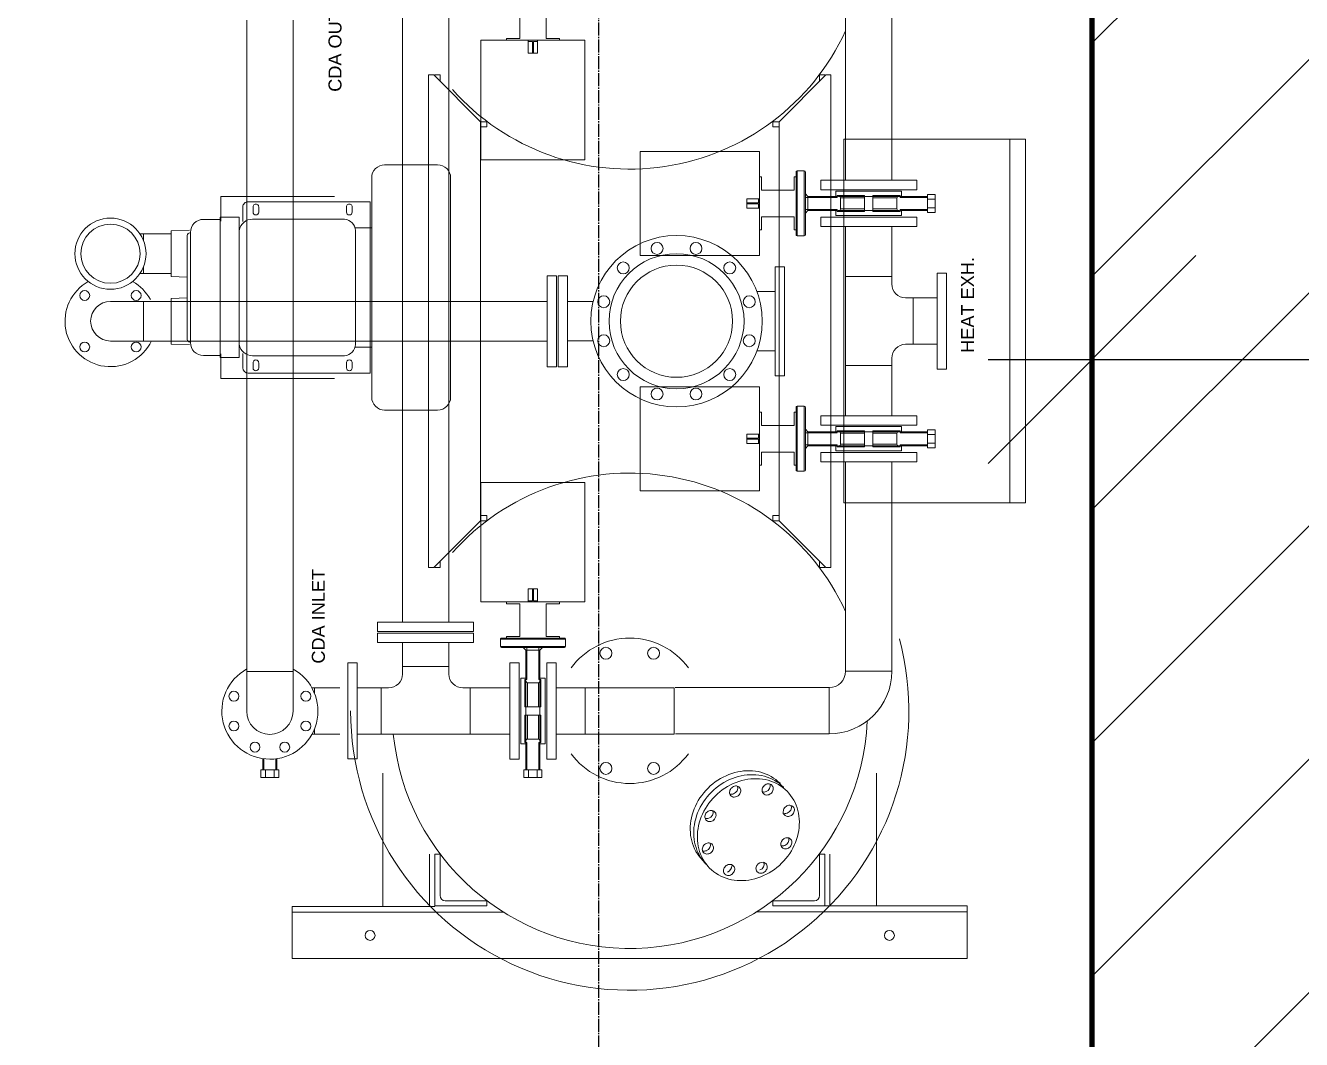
# Model space of a CAD drawing. Extents: x -3450 to 27857, y -1288 to 11880.
# Drawn here: x 25149.6 to 25395.3, y 826.8 to 1021.9 of the extents above; entities that cross this region are included whole.
import ezdxf

# ---------------------------------------------------------------- set-up
doc = ezdxf.new("R2010")
doc.units = 0
doc.linetypes.add('X-S-FAB-L20$0$COL-CEN-LIN', pattern=[3.25, 2.5, -0.25, 0.25, -0.25])
for name, color, linetype in [('188K-SM-03-F20-MECH-EQ-Y2257103$0$H-DIM', 55, 'Continuous'), ('188K-SM-03-F20-MECH-EQ-Y2257103$0$M MOVE-IN AREA', 8, 'Continuous'), ('188K-SM-03-F20-MECH-EQ-Y2257103$0$M-EQPM-AD', 5, 'Continuous'), ('X-S-FAB-L20$0$BLOCK', 8, 'Continuous'), ('X-S-FAB-L20$0$CCL', 8, 'X-S-FAB-L20$0$COL-CEN-LIN')]:
    doc.layers.add(name, color=color, linetype=linetype)
doc.styles.add('188K-SM-03-F20-MECH-EQ-Y2257103$0$H-ST', font='ROMANS.shx', dxfattribs={"bigfont": 'chineset.shx'})
doc.styles.add('188K-SM-03-F20-MECH-EQ-Y2257103$0$Standard', font='arial.ttf')
doc.dimstyles.new('188K-SM-03-F20-MECH-EQ-Y2257103$0$H-DIM-1-400', dxfattribs={"dimscale": 400, "dimtxt": 1, "dimasz": 1, "dimexe": 0.5, "dimexo": 0.5, "dimgap": 0.5, "dimtad": 1, "dimdec": 0, "dimdsep": 46, "dimtxsty": '188K-SM-03-F20-MECH-EQ-Y2257103$0$H-ST', "dimblk1": '188K-SM-03-F20-MECH-EQ-Y2257103$0$_Oblique', "dimblk2": '188K-SM-03-F20-MECH-EQ-Y2257103$0$_Oblique', "dimsah": 1, "dimcen": 0.09, "dimdle": 0.5, "dimclrd": 256, "dimclre": 256, "dimclrt": 256, "dimadec": 0, "dimazin": 0, "dimtfac": 1, "dimtdec": 0, "dimtmove": 2, "dimatfit": 0, "dimfxl": 0.5, "dimtolj": 1, "dimtzin": 0, "dimlwd": -1, "dimlwe": -1, "dimarcsym": 0})

# ---------------------------------------------------------------- blocks, each defined once
blk = doc.blocks.new('X-S-FAB-L20$0$FAB2-L05')
at = {"layer": 'X-S-FAB-L20$0$CCL'}
blk.add_line((-900, 11005), (-900, 0), dxfattribs=at)
blk = doc.blocks.new('X-S-FAB-L20')
at = {"layer": 'X-S-FAB-L20$0$BLOCK'}
blk.add_blockref('X-S-FAB-L20$0$FAB2-L05', (26160, -720), dxfattribs=at)
blk = doc.blocks.new('188K-SM-03-F20-MECH-EQ-Y2257103$0$A$Cb62c5f74')
at = {"lineweight": 13, "ltscale": 15}
for p, q in [((1138, 1650), (1138, 809)), ((1214.3, 1650), (1214.3, 809)), ((1214.3, 1586.5), (1138, 1586.5)), ((1268, 1593.1), (1268, 1533)), ((1280.5, 1586.5), (1268, 1586.5)), ((1344.3, 1586.5), (1331.8, 1586.5)), ((1344.3, 1593.1), (1344.3, 1533))]:
    blk.add_line(p, q, dxfattribs=at)
at = {"lineweight": 13, "ltscale": 10}
for p, q in [((1132.2, 1533), (1131.2, 1498)), ((1132.2, 1533), (1220.2, 1533)), ((1262.2, 1533), (1261.3, 1502)), ((1262.2, 1533), (1350.2, 1533)), ((1350.2, 1533), (1351.2, 1498)), ((1141.2, 1502), (1341.2, 1502)), ((1135.2, 1496), (1347.2, 1496)), ((1136.2, 1497), (1136.2, 1496)), ((1346.2, 1497), (1346.2, 1496)), ((1110.2, 1471), (1110.2, 1439)), ((1372.2, 1471), (1372.2, 1439)), ((1106.2, 1439), (1376.2, 1439)), ((1106.2, 1439), (1106.2, 1402)), ((1376.2, 1439), (1376.2, 1402)), ((1106.2, 1402), (1376.2, 1402)), ((1076.2, 1150), (1076.2, 1385)), ((1109.7, 1376.2), (1109.7, 1199.1)), ((1396.2, 1395), (1368.2, 1395)), ((1372.7, 1376.2), (1372.7, 1199.1)), ((1406.2, 1150), (1406.2, 1385)), ((1396.2, 1375.5), (1386.2, 1375.5)), ((1396.2, 1364.5), (1386.2, 1364.5)), ((1086.2, 1195.5), (1096.2, 1195.5)), ((1086.2, 1184.5), (1096.2, 1184.5)), ((1396.2, 1195.5), (1386.2, 1195.5)), ((1396.2, 1184.5), (1386.2, 1184.5)), ((1126.2, 1147), (1126.2, 1179)), ((1131.5, 1178), (1351.5, 1178)), ((1356.2, 1146.9), (1356.2, 1179)), ((1030.2, 1147), (1452.2, 1147)), ((1406.2, 1150), (1076.2, 1150)), ((1005.2, 1020), (1005.2, 1122)), ((1477.2, 1122), (1477.2, 1020)), ((1452.2, 995), (1030.2, 995))]:
    blk.add_line(p, q, dxfattribs=at)
at = {"lineweight": 13}
for p, q in [((1220.2, 1533), (1221, 1502)), ((1755.5, 1387.4), (425.7, 1387.3)), ((501.7, 1298.3), (501.7, 1387.3)), ((1086.2, 1395), (1114.1, 1395.4)), ((312.7, 1360.2), (297.7, 1360.2)), ((297.7, 1351.3), (297.7, 1360.2)), ((312.7, 1351.3), (312.7, 1360.2)), ((312.7, 1356.5), (334.2, 1356.5)), ((333.9, 1354.5), (312.7, 1354.5)), ((1086.2, 1375.5), (1096.2, 1375.5)), ((1086.2, 1364.5), (1096.2, 1364.5)), ((312.7, 1351.3), (297.7, 1351.3)), ((297.7, 1334.7), (297.7, 1351.3)), ((312.7, 1334.7), (297.7, 1334.7)), ((297.7, 1325.8), (297.7, 1334.7)), ((312.7, 1334.7), (312.7, 1351.3)), ((312.7, 1325.8), (312.7, 1334.7)), ((312.7, 1331.5), (333.9, 1331.5)), ((334.2, 1329.5), (312.7, 1329.5)), ((297.7, 1325.8), (312.7, 1325.8)), ((49.6, 1300), (-50.6, 1300)), ((-50.6, 0), (-50.6, 1300)), ((38.4, 892.8), (38.4, 1300)), ((49.6, 1025.4), (49.6, 1300)), ((1755.5, 1298.3), (425.7, 1298.3)), ((381.3, 1208.1), (381.3, 1261.8)), ((390.8, 1257.3), (381.3, 1257.3)), ((470.4, 1257.3), (460.6, 1257.3)), ((470.3, 1208.1), (470.3, 1262)), ((333.6, 1175), (333.6, 1193)), ((518.6, 1193), (333.6, 1193)), ((518.6, 1193), (518.6, 1175)), ((333.6, 1175), (518.6, 1175)), ((381.4, 1175), (381.4, 1128.7)), ((470.5, 1175), (470.5, 1128.7)), ((575.9, 1135.7), (557.9, 1135.7)), ((557.9, 950.7), (557.9, 1135.7)), ((575.9, 1135.7), (575.9, 950.7)), ((578.9, 1135.7), (596.9, 1135.7)), ((578.9, 1135.7), (578.9, 950.7)), ((596.9, 950.7), (596.9, 1135.7)), ((50.6, 1125.4), (306.5, 1125.4)), ((381.4, 1128.7), (381.5, 881)), ((470.5, 1128.7), (381.4, 1128.7)), ((470.5, 1114.5), (470.5, 1128.7)), ((497.1, 1087.6), (511.7, 1087.6)), ((511.7, 1087.6), (511.7, 998.5)), ((511.7, 1087.5), (557.9, 1087.5)), ((1850.4, 1087.5), (596.9, 1087.5)), ((50.6, 1035.4), (150.6, 1035.4)), ((50.6, 1025.4), (150.6, 1025.4)), ((50.6, 1025.4), (50.6, 925.4)), ((70.6, 1015.4), (150.6, 1015.4)), ((150.6, 1025.4), (150.6, 1015.4)), ((704.1, 1025.4), (702.1, 1025.4)), ((702.1, 1025.4), (702.1, 1015.4)), ((714.1, 1015.4), (702.1, 1015.4)), ((1638.2, 1015.4), (1650.2, 1015.4)), ((1648.2, 1025.4), (1650.2, 1025.4)), ((1650.2, 1025.4), (1650.2, 1015.4)), ((60.6, 1005.4), (60.6, 925.4)), ((497.1, 998.4), (511.7, 998.4)), ((498.8, 998.4), (557.9, 998.4)), ((1850.4, 998.5), (596.9, 998.5)), ((470.5, 971.5), (470.6, 881)), ((470.5, 957.3), (381.4, 957.3)), ((557.9, 950.7), (575.9, 950.7)), ((596.9, 950.7), (578.9, 950.7)), ((792.1, 937.4), (792.1, 925.4)), ((802.1, 937.4), (802.1, 925.4)), ((1550.2, 937.4), (1550.2, 925.4)), ((1560.2, 937.4), (1560.2, 925.4)), ((50.6, 925.4), (60.6, 925.4)), ((802.1, 925.4), (792.1, 925.4)), ((1550.2, 925.4), (1560.2, 925.4)), ((548, 836.5), (548, 897)), ((564, 899), (550, 899)), ((550, 899), (550, 836.5)), ((564, 774), (564, 899)), ((566, 897), (566, 776)), ((569.5, 887.5), (566, 887.5)), ((569.5, 862), (569.5, 887.5)), ((636, 887.5), (632.5, 887.5)), ((632.5, 862), (632.5, 887.5)), ((636, 785.5), (636, 887.5)), ((1716.9, 887.5), (1720.4, 887.5)), ((1716.9, 785.5), (1716.9, 887.5)), ((1720.4, 862), (1720.4, 887.5)), ((333.5, 881), (518.5, 881)), ((333.5, 881), (333.5, 863)), ((333.5, 863), (518.5, 863)), ((363, 860), (363, 850)), ((363, 860), (489, 860)), ((489, 850), (489, 860)), ((518.5, 863), (518.5, 881)), ((632.5, 862), (569.5, 862)), ((1720.4, 862), (1783.4, 862)), ((313, 853.7), (298, 853.7)), ((298, 844.8), (298, 853.7)), ((313, 844.8), (298, 844.8)), ((298, 828.2), (298, 844.8)), ((313, 844.8), (313, 853.7)), ((313, 850), (364.9, 850)), ((365.5, 848), (313, 848)), ((313, 828.2), (313, 844.8)), ((365.5, 852), (418, 852)), ((365.5, 852), (365.5, 848)), ((418, 850), (367.6, 850)), ((371.7, 847), (418, 847)), ((371.7, 847), (371.7, 826)), ((418, 852), (418, 850)), ((426, 850), (418, 850)), ((418, 823), (418, 850)), ((434, 850), (426, 850)), ((434, 852), (486.5, 852)), ((434, 850), (434, 852)), ((434, 823), (434, 850)), ((484.4, 850), (434, 850)), ((434, 847), (480.2, 847)), ((480.2, 826), (480.2, 847)), ((486.5, 848), (486.5, 852)), ((543, 848), (486.5, 848)), ((487.1, 850), (543, 850)), ((543, 850), (548, 855)), ((543, 848), (543, 850)), ((543, 848), (548, 848)), ((543, 825), (543, 848)), ((548, 776), (548, 836.5)), ((550, 836.5), (550, 774)), ((661, 845.5), (636, 845.5)), ((661, 845.5), (638, 845.5)), ((638, 845.5), (638, 837.5)), ((661, 837.5), (638, 837.5)), ((661, 835.6), (638, 835.6)), ((638, 835.6), (638, 827.6)), ((661, 845.5), (661, 845.5)), ((661, 845.5), (661, 837.5)), ((661, 837.5), (661, 835.6)), ((661, 835.6), (661, 827.6)), ((1691.9, 845.5), (1716.9, 845.5)), ((1691.9, 845.5), (1714.9, 845.5)), ((1691.9, 845.5), (1691.9, 845.5)), ((1691.9, 845.5), (1691.9, 837.5)), ((1691.9, 837.5), (1714.9, 837.5)), ((1691.9, 837.5), (1691.9, 835.6)), ((1691.9, 835.6), (1714.9, 835.6)), ((1691.9, 835.6), (1691.9, 827.6)), ((1714.9, 845.5), (1714.9, 837.5)), ((1714.9, 835.6), (1714.9, 827.6)), ((313, 828.2), (298, 828.2)), ((298, 819.3), (298, 828.2)), ((298, 819.3), (313, 819.3)), ((313, 819.3), (313, 828.2)), ((313, 825), (365.5, 825)), ((364.9, 823), (313, 823)), ((363, 823), (363, 813)), ((489, 813), (363, 813)), ((365.5, 825), (365.5, 821)), ((418, 821), (365.5, 821)), ((367.6, 823), (418, 823)), ((371.7, 826), (418, 826)), ((426, 823), (418, 823)), ((418, 823), (418, 821)), ((434, 823), (426, 823)), ((434, 826), (480.2, 826)), ((434, 821), (434, 823)), ((434, 823), (484.4, 823)), ((486.5, 821), (434, 821)), ((486.5, 821), (486.5, 825)), ((486.5, 825), (543, 825)), ((543, 823), (487.1, 823)), ((489, 813), (489, 823)), ((543, 825), (548, 825)), ((543, 823), (543, 825)), ((543, 823), (548, 818)), ((632.5, 811), (569.5, 811)), ((569.5, 785.5), (569.5, 811)), ((632.5, 785.5), (632.5, 811)), ((636, 827.5), (661, 827.5)), ((661, 827.6), (638, 827.6)), ((661, 827.6), (661, 827.5)), ((1691.9, 827.6), (1714.9, 827.6)), ((1691.9, 827.6), (1691.9, 827.5)), ((1716.9, 827.5), (1691.9, 827.5)), ((1720.4, 785.5), (1720.4, 811)), ((1720.4, 811), (1783.4, 811)), ((333.5, 810), (518.5, 810)), ((333.5, 810), (333.5, 792)), ((518.5, 792), (333.5, 792)), ((381.6, 564.3), (381.6, 792)), ((470.6, 564.3), (470.6, 792)), ((518.5, 792), (518.5, 810)), ((1263.7, 809), (1088.7, 809)), ((1088.7, 809), (1088.7, 791)), ((1263.7, 791), (1088.7, 791)), ((1263.7, 788), (1088.7, 788)), ((1088.7, 770), (1088.7, 788)), ((1263.7, 809), (1263.7, 791)), ((1263.7, 770), (1263.7, 788)), ((550, 774), (564, 774)), ((566, 785.5), (569.5, 785.5)), ((632.5, 785.5), (636, 785.5)), ((1263.7, 770), (1088.7, 770)), ((1138.2, 720.6), (1138.2, 770)), ((1214.2, 720.6), (1214.2, 770)), ((1720.4, 785.5), (1716.9, 785.5)), ((470.7, 735.7), (381.6, 735.7)), ((470.7, 564.3), (381.6, 564.3)), ((381.8, 562.2), (381.9, 265.8)), ((470.9, 562.8), (470.9, 265.9)), ((940.9, 424.9), (940.9, 399.9)), ((940.9, 424.9), (940.9, 401.9)), ((940.9, 424.9), (940.9, 424.9)), ((940.9, 424.9), (948.9, 424.9)), ((948.9, 424.9), (948.9, 401.9)), ((948.9, 424.9), (950.8, 424.9)), ((950.8, 424.9), (950.8, 401.9)), ((950.8, 424.9), (958.8, 424.9)), ((958.8, 424.9), (958.8, 401.9)), ((958.8, 424.9), (958.9, 424.9)), ((958.9, 399.9), (958.9, 424.9)), ((1393.9, 399.9), (1393.9, 424.9)), ((1393.9, 424.9), (1393.9, 401.9)), ((1393.9, 424.9), (1393.9, 424.9)), ((1401.9, 424.9), (1393.9, 424.9)), ((1401.9, 424.9), (1401.9, 401.9)), ((1403.8, 424.9), (1401.9, 424.9)), ((1403.8, 424.9), (1403.8, 401.9)), ((1411.8, 424.9), (1403.8, 424.9)), ((1411.8, 424.9), (1411.8, 401.9)), ((1411.9, 424.9), (1411.8, 424.9)), ((1411.9, 424.9), (1411.9, 399.9)), ((39.4, 407.2), (39.4, 0)), ((898.9, 399.9), (898.9, 396.4)), ((1000.9, 399.9), (898.9, 399.9)), ((924.4, 396.4), (898.9, 396.4)), ((924.4, 396.4), (924.4, 333.4)), ((940.9, 401.9), (948.9, 401.9)), ((950.8, 401.9), (958.8, 401.9)), ((1000.9, 396.4), (975.4, 396.4)), ((975.4, 396.4), (975.4, 333.4)), ((1000.9, 396.4), (1000.9, 399.9)), ((1119, 405.2), (1119, 370)), ((1233.3, 405.2), (1233.3, 370)), ((1351.9, 396.4), (1351.9, 399.9)), ((1351.9, 399.9), (1453.9, 399.9)), ((1351.9, 396.4), (1377.4, 396.4)), ((1377.4, 396.4), (1377.4, 333.4)), ((1401.9, 401.9), (1393.9, 401.9)), ((1411.8, 401.9), (1403.8, 401.9)), ((1428.4, 396.4), (1453.9, 396.4)), ((1428.4, 396.4), (1428.4, 333.4)), ((1453.9, 399.9), (1453.9, 396.4)), ((50.6, 374.6), (60.6, 374.6)), ((50.6, 274.6), (50.6, 374.6)), ((60.6, 294.6), (60.6, 374.6)), ((802.1, 374.6), (792.1, 374.6)), ((792.1, 362.6), (792.1, 374.6)), ((802.1, 362.6), (802.1, 374.6)), ((1071.2, 370), (1071.2, 352)), ((1281.2, 370), (1071.2, 370)), ((1281.2, 352), (1281.2, 370)), ((1550.2, 374.6), (1560.2, 374.6)), ((1550.2, 362.6), (1550.2, 374.6)), ((1560.2, 362.6), (1560.2, 374.6)), ((1071.2, 352), (1281.2, 352)), ((887.4, 327.9), (887.4, 313.9)), ((1012.4, 327.9), (887.4, 327.9)), ((889.4, 329.9), (1010.4, 329.9)), ((898.9, 333.4), (898.9, 329.9)), ((924.4, 333.4), (898.9, 333.4)), ((1000.9, 333.4), (975.4, 333.4)), ((1000.9, 329.9), (1000.9, 333.4)), ((1012.4, 313.9), (1012.4, 327.9)), ((1340.4, 313.9), (1340.4, 327.9)), ((1340.4, 327.9), (1465.4, 327.9)), ((1463.4, 329.9), (1342.4, 329.9)), ((1351.9, 329.9), (1351.9, 333.4)), ((1351.9, 333.4), (1377.4, 333.4)), ((1428.4, 333.4), (1453.9, 333.4)), ((1453.9, 333.4), (1453.9, 329.9)), ((1465.4, 327.9), (1465.4, 313.9)), ((887.4, 313.9), (949.9, 313.9)), ((949.9, 311.9), (889.4, 311.9)), ((936.4, 306.9), (931.4, 311.9)), ((938.4, 306.9), (936.4, 306.9)), ((936.4, 250.9), (936.4, 306.9)), ((938.4, 306.9), (938.4, 311.9)), ((961.4, 306.9), (938.4, 306.9)), ((938.4, 306.9), (938.4, 250.4)), ((949.9, 313.9), (1012.4, 313.9)), ((1010.4, 311.9), (949.9, 311.9)), ((961.4, 306.9), (961.4, 311.9)), ((963.4, 306.9), (961.4, 306.9)), ((961.4, 250.4), (961.4, 306.9)), ((963.4, 306.9), (968.4, 311.9)), ((963.4, 306.9), (963.4, 250.9)), ((1402.9, 313.9), (1340.4, 313.9)), ((1342.4, 311.9), (1402.9, 311.9)), ((1389.4, 306.9), (1384.4, 311.9)), ((1389.4, 306.9), (1391.4, 306.9)), ((1389.4, 306.9), (1389.4, 250.9)), ((1391.4, 306.9), (1391.4, 311.9)), ((1391.4, 306.9), (1414.4, 306.9)), ((1391.4, 250.4), (1391.4, 306.9)), ((1465.4, 313.9), (1402.9, 313.9)), ((1402.9, 311.9), (1463.4, 311.9)), ((1414.4, 306.9), (1414.4, 311.9)), ((1414.4, 306.9), (1416.4, 306.9)), ((1414.4, 306.9), (1414.4, 250.4)), ((1416.4, 306.9), (1421.4, 311.9)), ((1416.4, 250.9), (1416.4, 306.9)), ((50.6, 274.6), (150.6, 274.6)), ((50.6, 274.6), (50.6, 0)), ((70.6, 284.6), (150.6, 284.6)), ((150.6, 274.6), (150.6, 284.6)), ((714.1, 284.6), (702.1, 284.6)), ((702.1, 274.6), (702.1, 284.6)), ((704.1, 274.6), (702.1, 274.6)), ((923.4, 282.4), (905.4, 282.4)), ((905.4, 282.4), (905.4, 97.4)), ((923.4, 97.4), (923.4, 282.4)), ((994.4, 282.4), (976.4, 282.4)), ((976.4, 282.4), (976.4, 97.4)), ((994.4, 97.4), (994.4, 282.4)), ((1358.4, 282.4), (1376.4, 282.4)), ((1358.4, 282.4), (1358.4, 97.4)), ((1376.4, 97.4), (1376.4, 282.4)), ((1429.4, 282.4), (1447.4, 282.4)), ((1429.4, 282.4), (1429.4, 97.4)), ((1447.4, 97.4), (1447.4, 282.4)), ((1638.2, 284.6), (1650.2, 284.6)), ((1648.2, 274.6), (1650.2, 274.6)), ((1650.2, 274.6), (1650.2, 284.6)), ((50.6, 264.6), (150.6, 264.6)), ((470.9, 265.9), (381.9, 265.9)), ((936.4, 252.9), (926.4, 252.9)), ((926.4, 126.9), (926.4, 252.9)), ((938.4, 250.4), (934.4, 250.4)), ((934.4, 197.9), (934.4, 250.4)), ((936.4, 248.3), (936.4, 197.9)), ((965.4, 250.4), (961.4, 250.4)), ((973.4, 252.9), (963.4, 252.9)), ((963.4, 197.9), (963.4, 248.3)), ((965.4, 250.4), (965.4, 197.9)), ((973.4, 252.9), (973.4, 126.9)), ((1379.4, 252.9), (1389.4, 252.9)), ((1379.4, 252.9), (1379.4, 126.9)), ((1387.4, 250.4), (1387.4, 197.9)), ((1387.4, 250.4), (1391.4, 250.4)), ((1389.4, 197.9), (1389.4, 248.3)), ((1414.4, 250.4), (1418.4, 250.4)), ((1416.4, 252.9), (1426.4, 252.9)), ((1416.4, 248.3), (1416.4, 197.9)), ((1418.4, 197.9), (1418.4, 250.4)), ((1426.4, 126.9), (1426.4, 252.9)), ((502.4, 234.4), (502.4, 145.4)), ((502.4, 234.4), (905.4, 234.4)), ((939.4, 197.9), (939.4, 244.1)), ((960.4, 244.1), (939.4, 244.1)), ((960.4, 197.9), (960.4, 244.1)), ((1262.1, 234.6), (994.4, 234.6)), ((1090.7, 145.4), (1090.7, 234.6)), ((1262.1, 145.4), (1262.1, 234.6)), ((1358.4, 234.6), (1262.1, 234.6)), ((1392.4, 197.9), (1392.4, 244.1)), ((1392.4, 244.1), (1413.4, 244.1)), ((1413.4, 197.9), (1413.4, 244.1)), ((1850.4, 234.4), (1447.4, 234.4)), ((936.4, 197.9), (934.4, 197.9)), ((936.4, 197.9), (936.4, 189.9)), ((963.4, 197.9), (936.4, 197.9)), ((963.4, 197.9), (963.4, 189.9)), ((965.4, 197.9), (963.4, 197.9)), ((1387.4, 197.9), (1389.4, 197.9)), ((1389.4, 197.9), (1389.4, 189.9)), ((1389.4, 197.9), (1416.4, 197.9)), ((1416.4, 197.9), (1418.4, 197.9)), ((1416.4, 197.9), (1416.4, 189.9)), ((50.6, 174.6), (306.5, 174.6)), ((934.4, 129.3), (934.4, 181.9)), ((934.4, 181.9), (936.4, 181.9)), ((936.4, 189.9), (936.4, 181.9)), ((963.4, 181.9), (936.4, 181.9)), ((936.4, 181.9), (936.4, 131.4)), ((939.4, 135.6), (939.4, 181.9)), ((960.4, 135.6), (960.4, 181.9)), ((963.4, 189.9), (963.4, 181.9)), ((963.4, 181.9), (965.4, 181.9)), ((963.4, 131.4), (963.4, 181.9)), ((965.4, 181.9), (965.4, 129.3)), ((1387.4, 181.9), (1387.4, 129.3)), ((1389.4, 181.9), (1387.4, 181.9)), ((1389.4, 189.9), (1389.4, 181.9)), ((1389.4, 181.9), (1416.4, 181.9)), ((1389.4, 131.4), (1389.4, 181.9)), ((1392.4, 135.6), (1392.4, 181.9)), ((1413.4, 135.6), (1413.4, 181.9)), ((1416.4, 189.9), (1416.4, 181.9)), ((1418.4, 181.9), (1416.4, 181.9)), ((1416.4, 181.9), (1416.4, 131.4)), ((1418.4, 129.3), (1418.4, 181.9)), ((502.4, 145.4), (905.4, 145.4)), ((926.4, 126.9), (936.4, 126.9)), ((934.4, 129.3), (938.4, 129.3)), ((936.4, 76.9), (936.4, 128.8)), ((938.4, 129.3), (938.4, 76.9)), ((939.4, 135.6), (960.4, 135.6)), ((961.4, 129.3), (965.4, 129.3)), ((961.4, 76.9), (961.4, 129.3)), ((963.4, 128.8), (963.4, 76.9)), ((963.4, 126.9), (973.4, 126.9)), ((1104.9, 145.4), (994.4, 145.4)), ((1247.9, 145.4), (1262.1, 145.4)), ((1358.4, 145.4), (1262.1, 145.4)), ((1389.4, 126.9), (1379.4, 126.9)), ((1391.4, 129.3), (1387.4, 129.3)), ((1389.4, 128.8), (1389.4, 76.9)), ((1391.4, 76.9), (1391.4, 129.3)), ((1413.4, 135.6), (1392.4, 135.6)), ((1418.4, 129.3), (1414.4, 129.3)), ((1414.4, 129.3), (1414.4, 76.9)), ((1416.4, 76.9), (1416.4, 128.8)), ((1426.4, 126.9), (1416.4, 126.9)), ((1850.4, 145.4), (1447.4, 145.4)), ((1131.8, 118.9), (1131.8, 104.3)), ((1131.8, 117.2), (1131.8, 57.9)), ((1221, 104.3), (1131.9, 104.3)), ((1220.9, 104.3), (1220.9, 57.9)), ((1221, 118.9), (1221, 104.3)), ((905.4, 97.4), (923.4, 97.4)), ((932.7, 76.9), (932.7, 61.9)), ((941.6, 76.9), (932.7, 76.9)), ((941.6, 76.9), (941.6, 61.9)), ((958.2, 76.9), (941.6, 76.9)), ((958.2, 76.9), (958.2, 61.9)), ((967.1, 76.9), (958.2, 76.9)), ((967.1, 61.9), (967.1, 76.9)), ((976.4, 97.4), (994.4, 97.4)), ((1376.4, 97.4), (1358.4, 97.4)), ((1385.7, 61.9), (1385.7, 76.9)), ((1385.7, 76.9), (1394.6, 76.9)), ((1394.6, 76.9), (1411.2, 76.9)), ((1394.6, 76.9), (1394.6, 61.9)), ((1411.2, 76.9), (1411.2, 61.9)), ((1411.2, 76.9), (1420.1, 76.9)), ((1420.1, 76.9), (1420.1, 61.9)), ((1447.4, 97.4), (1429.4, 97.4)), ((941.6, 61.9), (932.7, 61.9)), ((958.2, 61.9), (941.6, 61.9)), ((967.1, 61.9), (958.2, 61.9)), ((1083.9, 57.9), (1268.9, 57.9)), ((1083.9, 39.9), (1083.9, 57.9)), ((1268.9, 57.9), (1268.9, 39.9)), ((1385.7, 61.9), (1394.6, 61.9)), ((1394.6, 61.9), (1411.2, 61.9)), ((1411.2, 61.9), (1420.1, 61.9)), ((1083.9, 39.9), (1268.9, 39.9)), ((50.6, 0), (-50.6, 0))]:
    blk.add_line(p, q, dxfattribs=at)
at = {"lineweight": 13, "ltscale": 30}
for p, q in [((1066.2, 1437.4), (1066.2, 1218.3)), ((1113.7, 1437.4), (1066.2, 1437.4)), ((1416.2, 1437.4), (1368.7, 1437.4)), ((1416.2, 1437.4), (1416.2, 1218.3)), ((1650.2, 1037.4), (702.1, 1037.4)), ((702.1, 1037.4), (702.1, 1027.4)), ((1650.2, 1037.4), (1650.2, 1027.4)), ((702.1, 1027.4), (792.1, 937.4)), ((1650.2, 1027.4), (1560.2, 937.4)), ((1560.2, 937.4), (792.1, 937.4)), ((702.1, 272.6), (792.1, 362.6)), ((1560.2, 362.6), (792.1, 362.6)), ((1650.2, 272.6), (1560.2, 362.6)), ((702.1, 262.6), (702.1, 272.6)), ((1650.2, 262.6), (1650.2, 272.6)), ((1650.2, 262.6), (702.1, 262.6))]:
    blk.add_line(p, q, dxfattribs=at)
at = {"lineweight": 13, "ltscale": 20}
for p, q in [((866, 936.5), (636, 936.5)), ((636, 736.5), (636, 936.5)), ((866, 936.5), (866, 736.5)), ((1486.9, 936.5), (1716.9, 936.5)), ((1486.9, 936.5), (1486.9, 736.5)), ((1716.9, 736.5), (1716.9, 936.5)), ((636, 736.5), (866, 736.5)), ((1716.9, 736.5), (1486.9, 736.5))]:
    blk.add_line(p, q, dxfattribs=at)
at = {"lineweight": 13, "ltscale": 40}
for p, q in [((826.4, 238), (1526.4, 238)), ((826.4, -112), (826.4, 238)), ((1526.4, -112), (1526.4, 238)), ((826.4, -82), (1526.4, -82)), ((826.4, -112), (1526.4, -112))]:
    blk.add_line(p, q, dxfattribs=at)
at = {"lineweight": 13, "flags": 128}
for points in [[(486.5, 848), (486.5, 848.7), (486.6, 849.2), (486.8, 849.7), (486.9, 849.9), (487.1, 850)], [(365.5, 825), (365.4, 824.4), (365.4, 823.8), (365.2, 823.4), (365.1, 823.1), (364.9, 823)], [(106.7, 397.9), (109, 392.4), (111.6, 387), (114.5, 381.7), (117.7, 376.5), (121.1, 371.5), (124.8, 366.7), (128.8, 362), (133, 357.6), (137.4, 353.4), (142, 349.4), (146.8, 345.6), (151.8, 342.1), (156.9, 338.9), (162.2, 336), (167.5, 333.3), (173, 330.9), (178.6, 328.9), (184.2, 327.2), (189.9, 325.7), (195.6, 324.7), (201.3, 323.9), (207, 323.5), (212.7, 323.4), (218.3, 323.6), (223.8, 324.2), (229.3, 325), (234.6, 326.3), (239.8, 327.8), (244.9, 329.7), (249.8, 331.8), (254.6, 334.3), (259.1, 337.1), (263.5, 340.2), (267.6, 343.5), (271.5, 347.1), (275.1, 350.9), (278.4, 355), (281.5, 359.3), (284.3, 363.9), (286.9, 368.6), (289.1, 373.5), (291, 378.6), (292.6, 383.8), (293.8, 389.1), (294.8, 394.5), (295.4, 400.1), (295.6, 405.7), (295.6, 411.4), (295.2, 417.1), (294.5, 422.8), (293.4, 428.5), (292.1, 434.2), (290.4, 439.8), (288.4, 445.4), (286.1, 450.9), (283.5, 456.3), (280.6, 461.6), (277.4, 466.8), (273.9, 471.8), (270.2, 476.6), (266.3, 481.3), (262.1, 485.7), (257.7, 489.9), (253.1, 493.9), (248.3, 497.7), (243.3, 501.2), (238.2, 504.4), (232.9, 507.3), (227.5, 510), (222, 512.4), (216.5, 514.4), (210.8, 516.1), (205.2, 517.6), (199.5, 518.6), (193.7, 519.4), (188.1, 519.8), (182.4, 519.9), (176.8, 519.7), (171.2, 519.1), (165.8, 518.3), (160.4, 517), (155.2, 515.5), (150.1, 513.6), (145.2, 511.5), (140.5, 509), (135.9, 506.2), (131.6, 503.1), (127.5, 499.8), (123.6, 496.2), (120, 492.4), (116.6, 488.3), (113.5, 484), (110.7, 479.4), (108.2, 474.7), (106, 469.8), (104.1, 464.7), (102.5, 459.5), (101.2, 454.2), (100.3, 448.8), (99.7, 443.2), (99.4, 437.6), (99.5, 431.9), (99.9, 426.2), (100.6, 420.5), (101.6, 414.8), (103, 409.1), (104.7, 403.5), (106.7, 397.9)], [(279, 353.9), (279.1, 354), (282.8, 357.9), (286.1, 362), (289.2, 366.3), (292, 370.8), (294.6, 375.5), (296.8, 380.4), (298.7, 385.5), (300.2, 390.7), (301.5, 396.1), (302.5, 401.5), (303.1, 407), (303.3, 412.7), (303.3, 418.3), (302.9, 424), (302.2, 429.7), (301.1, 435.5), (299.8, 441.1), (298.1, 446.8), (296.1, 452.4), (293.8, 457.9), (291.2, 463.3), (288.3, 468.6), (285.1, 473.7), (281.6, 478.7), (277.9, 483.6), (274, 488.2), (269.8, 492.7), (265.4, 496.9), (260.7, 500.9), (255.9, 504.6), (251, 508.1), (245.9, 511.4), (240.6, 514.3), (235.2, 517), (229.7, 519.3), (224.2, 521.4), (218.5, 523.1), (212.8, 524.5), (207.1, 525.6), (201.4, 526.4), (195.7, 526.8), (190.1, 526.9), (184.5, 526.7), (178.9, 526.1), (173.5, 525.2), (168.1, 524), (162.9, 522.4), (157.8, 520.6), (152.9, 518.4), (148.2, 515.9), (143.6, 513.2), (139.3, 510.1), (135.2, 506.8), (131.4, 503.3)], [(286.7, 360.6), (286.8, 360.7), (290.4, 364.6), (293.8, 368.6), (296.9, 373), (299.7, 377.5), (302.2, 382.2), (304.4, 387.1), (306.3, 392.2), (307.9, 397.4), (309.2, 402.7), (310.1, 408.2), (310.7, 413.7), (311, 419.3), (311, 425), (310.6, 430.7), (309.8, 436.4), (308.8, 442.1), (307.4, 447.8), (305.7, 453.5), (303.7, 459), (301.4, 464.5), (298.8, 470), (295.9, 475.2), (292.7, 480.4), (289.3, 485.4), (285.6, 490.2), (281.6, 494.9), (277.4, 499.3), (273, 503.5), (268.4, 507.5), (263.6, 511.3), (258.6, 514.8), (253.5, 518), (248.3, 521), (242.9, 523.6), (237.4, 526), (231.8, 528), (226.2, 529.8), (220.5, 531.2), (214.8, 532.3), (209.1, 533), (203.4, 533.5), (197.7, 533.6), (192.1, 533.3), (186.6, 532.8), (181.1, 531.9), (175.8, 530.7), (170.6, 529.1), (165.5, 527.2), (160.6, 525.1), (155.8, 522.6), (151.3, 519.8), (147, 516.8), (142.8, 513.4), (139.1, 509.9)], [(170, 492), (171, 493.5), (171.7, 495.2), (172, 497), (172, 498.8), (171.7, 500.8), (171.1, 502.6), (170.1, 504.4), (168.9, 506), (167.4, 507.4), (165.8, 508.6), (164, 509.5), (162.1, 510), (160.2, 510.3), (158.3, 510.2), (156.6, 509.8), (154.9, 509), (153.5, 508), (152.3, 506.7), (151.4, 505.1), (150.9, 503.4), (150.6, 501.6), (150.7, 499.7), (151.1, 497.8), (151.8, 495.9), (152.8, 494.2), (154.1, 492.6), (155.7, 491.3), (157.4, 490.2), (159.2, 489.4), (161.1, 488.9)], [(225.5, 483.9), (227.3, 484.1), (229, 484.6), (230.6, 485.5), (232, 486.6), (233.1, 488), (233.9, 489.6), (234.4, 491.3), (234.5, 493.2), (234.4, 495.1), (233.9, 497), (233, 498.8), (231.9, 500.5), (230.6, 502), (229, 503.3), (227.2, 504.3), (225.4, 505), (223.5, 505.4), (221.6, 505.4), (219.8, 505.1), (218.1, 504.5), (216.6, 503.6), (215.3, 502.4), (214.3, 501), (213.5, 499.3), (213.1, 497.5), (213.1, 495.7), (213.3, 493.8), (213.9, 491.9), (214.8, 490.1), (216, 488.4)], [(130.6, 459.5), (130.2, 460.8), (129.5, 462.6), (128.4, 464.3), (127, 465.9), (125.5, 467.2), (123.8, 468.2), (121.9, 469), (120, 469.4), (118.1, 469.5), (116.3, 469.3), (114.6, 468.7), (113.1, 467.8), (111.7, 466.7), (110.7, 465.3), (109.9, 463.6), (109.5, 461.9), (109.3, 460), (109.6, 458.1), (110.1, 456.2), (111, 454.4), (112.1, 452.7), (113.5, 451.3), (115.1, 450), (116.9, 449), (118.7, 448.4), (120.6, 448), (122.5, 448), (124.3, 448.4), (126, 449), (126.8, 449.5)], [(264.5, 439.3), (266.2, 438.1), (267.9, 437.2), (269.8, 436.6), (271.7, 436.3), (273.6, 436.4), (275.4, 436.7), (277, 437.4), (278.5, 438.4), (279.7, 439.7), (280.6, 441.2), (281.3, 442.9), (281.6, 444.7), (281.6, 446.6), (281.2, 448.5), (280.5, 450.4), (279.5, 452.1), (278.2, 453.7), (276.8, 455.1), (275.1, 456.2), (273.3, 457.1), (271.4, 457.6), (269.5, 457.8), (267.6, 457.7), (265.9, 457.2), (264.3, 456.4), (262.9, 455.3), (261.7, 454), (260.9, 452.4), (260.3, 450.7), (260.1, 448.8)], [(129.2, 405), (128.9, 405.2), (127.1, 406.1), (125.2, 406.7), (123.3, 407), (121.5, 406.9), (119.7, 406.6), (118, 405.9), (116.6, 404.9), (115.4, 403.6), (114.4, 402.1), (113.8, 400.4), (113.5, 398.6), (113.5, 396.7), (113.9, 394.8), (114.6, 392.9), (115.6, 391.2), (116.8, 389.6), (118.3, 388.2), (120, 387.1), (121.8, 386.2), (123.7, 385.7), (125.6, 385.5), (127.4, 385.6), (129.2, 386.1), (130.8, 386.9), (132.2, 388), (133.3, 389.3), (134.2, 390.9), (134.7, 392.6), (134.8, 392.8)], [(264.4, 384.4), (264.8, 382.5), (265.6, 380.7), (266.7, 379), (268, 377.4), (269.6, 376.1), (271.3, 375.1), (273.1, 374.3), (275, 373.9), (276.9, 373.8), (278.7, 374), (280.5, 374.6), (282, 375.5), (283.3, 376.6), (284.4, 378), (285.2, 379.7), (285.6, 381.4), (285.7, 383.3), (285.5, 385.2), (285, 387.1), (284.1, 388.9), (282.9, 390.6), (281.5, 392), (279.9, 393.3), (278.2, 394.3), (276.3, 394.9), (274.4, 395.3), (272.5, 395.3), (270.7, 394.9), (269.1, 394.3), (267.6, 393.3)], [(167.9, 359.2), (167.8, 359.2), (166, 358.7), (164.5, 357.8), (163.1, 356.7), (162, 355.3), (161.2, 353.7), (160.7, 352), (160.5, 350.1), (160.7, 348.2), (161.2, 346.3), (162, 344.5), (163.1, 342.8), (164.5, 341.3), (166.1, 340), (167.8, 339), (169.7, 338.3), (171.6, 337.9), (173.5, 337.9), (175.3, 338.2), (177, 338.8), (178.5, 339.7), (179.8, 340.9), (180.8, 342.3), (181.5, 344), (181.9, 345.8), (182, 347.6), (181.7, 349.5), (181.1, 351.4), (180.2, 353.2), (180.1, 353.5)], [(224.6, 350.6), (224.1, 349.8), (223.4, 348.1), (223, 346.3), (223, 344.5), (223.3, 342.5), (224, 340.7), (224.9, 338.9), (226.2, 337.3), (227.6, 335.9), (229.3, 334.7), (231.1, 333.8), (232.9, 333.3), (234.8, 333), (236.7, 333.1), (238.5, 333.5), (240.1, 334.3), (241.5, 335.3), (242.7, 336.6), (243.6, 338.2), (244.2, 339.9), (244.5, 341.7), (244.4, 343.6), (244, 345.5), (243.3, 347.4), (242.2, 349.1), (240.9, 350.7), (239.4, 352), (237.7, 353.1), (235.9, 353.9), (234.6, 354.3)], [(938.4, 250.4), (937.8, 250.4), (937.2, 250.5), (936.7, 250.6), (936.5, 250.8), (936.4, 250.9)], [(1414.4, 250.4), (1415, 250.4), (1415.6, 250.5), (1416.1, 250.6), (1416.3, 250.8), (1416.4, 250.9)], [(961.4, 129.3), (962, 129.3), (962.6, 129.2), (963.1, 129.1), (963.3, 128.9), (963.4, 128.8)], [(1391.4, 129.3), (1390.7, 129.3), (1390.2, 129.2), (1389.7, 129.1), (1389.5, 128.9), (1389.4, 128.8)]]:
    blk.add_lwpolyline(points, dxfattribs=at)
at = {"lineweight": 13, "ltscale": 20}
for points in [[(1049.9, 629.9), (1049.9, 399.9), (849.9, 399.9), (849.9, 629.9)], [(1502.9, 629.9), (1502.9, 399.9), (1302.9, 399.9), (1302.9, 629.9)]]:
    blk.add_lwpolyline(points, close=True, dxfattribs=at)
at = {"lineweight": 13, "ltscale": 15}
for centre, radius in [((1126.7, 1699.5), 9.5), ((1126.7, 1699.5), 9.5), ((1225.7, 1699.5), 9.5), ((1306.2, 1650), 68.5), ((1306.2, 1650), 57), ((1126.7, 1600.5), 9.5), ((1126.7, 1600.5), 9.5), ((1225.7, 1600.5), 9.5), ((1176.2, 560), 108)]:
    blk.add_circle(centre, radius, dxfattribs=at)
at = {"lineweight": 13, "extrusion": (-3.06258e-15, 1.54289e-15, -1)}
for centre in [(-397, 1412.3), (-454.4, 1412.3)]:
    blk.add_circle(centre, 9.5, dxfattribs=at)
at = {"lineweight": 13, "extrusion": (-1.54289e-15, 3.06258e-15, -1)}
for centre in [(-356.4, 1371.7), (-356.4, 1314.3)]:
    blk.add_circle(centre, 9.5, dxfattribs=at)
at = {"lineweight": 13, "extrusion": (-3.06258e-15, -1.54289e-15, -1)}
for centre in [(-397, 1273.7), (-454.4, 1273.7)]:
    blk.add_circle(centre, 9.5, dxfattribs=at)
at = {"lineweight": 13}
for centre, radius in [((-6.1, 1150), 9.5), ((1176.2, 560), 165), ((315.5, 695.9), 11.5), ((537, 695.9), 11.5), ((1176.2, 560), 130), ((1138.6, 700.1), 11.5), ((1213.7, 700.1), 11.5), ((1073.6, 662.5), 11.5), ((1278.7, 662.5), 11.5), ((315.5, 604.1), 11.5), ((537, 604.1), 11.5), ((1036.1, 597.5), 11.5), ((1316.2, 597.5), 11.5), ((1036.1, 522.5), 11.5), ((1316.2, 522.5), 11.5), ((1073.6, 457.5), 11.5), ((1278.7, 457.5), 11.5), ((1138.6, 419.9), 11.5), ((1213.7, 419.9), 11.5), ((-6.1, 150), 9.5)]:
    blk.add_circle(centre, radius, dxfattribs=at)
at = {"lineweight": 13, "ltscale": 15}
for radius, start, end in [(87.5, 29.1741, 244.2601), (38.1, 0, 180), (87.5, 298.3148, 330.8259)]:
    blk.add_arc((1176.2, 1650), radius, start, end, dxfattribs=at)
at = {"lineweight": 13, "ltscale": 10}
for centre, radius, start, end in [((1141.2, 1497), 5, 90, 180), ((1341.2, 1497), 5, 0, 90), ((1135.2, 1471), 25, 90, 180), ((1347.2, 1471), 25, 0, 90), ((1135.9, 1376.1), 26.3, 99.657, 180.0742), ((1346.4, 1376.1), 26.3, 359.9258, 80.343), ((1396.2, 1385), 10, 0, 90), ((1386.2, 1370), 5.5, 90, 270), ((1396.2, 1370), 5.5, 270, 90), ((1086.2, 1190), 5.5, 90, 270), ((1096.2, 1190), 5.5, 270, 90), ((1133.1, 1201.5), 23.6, 185.9499, 266.0981), ((1349.2, 1201.5), 23.6, 273.9019, 354.0501), ((1386.2, 1190), 5.5, 90, 270), ((1396.2, 1190), 5.5, 270, 90), ((1030.2, 1122), 25, 90, 180), ((1452.2, 1122), 25, 0, 90), ((1030.2, 1020), 25, 180, 270)]:
    blk.add_arc(centre, radius, start, end, dxfattribs=at)
at = {"lineweight": 13}
for centre, radius, start, end in [((425.7, 1343), 92.5, 28.6343, 331.1378), ((425.7, 1343), 44.7, 90, 270), ((1086.2, 1385), 10, 90, 180), ((1086.2, 1370), 5.5, 90, 270), ((1096.2, 1370), 5.5, 270, 90), ((497.5, 1114.5), 26.9, 179.9536, 269.1585), ((426.4, 650), 457.5, 95.6348, 267.5132), ((70.6, 1005.4), 10, 90, 180), ((1452.2, 1020), 25, 270, 0), ((497.5, 971.5), 26.9, 90.8392, 180.0378), ((426.4, 650), 457.5, 294.6992, 48.2817), ((1926.4, 650), 457.5, 131.7183, 245.3008), ((550, 897), 2, 90, 180), ((564, 897), 2, 0, 90), ((362.5, 848.3), 2.94, 354.5538, 35.8166), ((367.5, 852), 2.03, 180.7471, 271.6314), ((368.7, 846.9), 3.07, 1.2142, 91.4725), ((483.3, 846.9), 3.09, 89.0594, 178.2539), ((484.5, 852.1), 2.05, 269.1246, 358.497), ((367.5, 821), 2.05, 89.1246, 178.497), ((368.7, 826.1), 3.07, 268.691, 358.6223), ((483.3, 826.1), 3.08, 181.5137, 271.1731), ((484.5, 821), 2.03, 0.7471, 91.6314), ((489.4, 824.7), 2.94, 174.5538, 215.8166), ((426.4, 650), 140, 126.157, 233.843), ((426.2, 650), 140, 306.157, 53.843), ((550, 776), 2, 180, 270), ((564, 776), 2, 270, 0), ((167, 506.6), 10.7, 162.4752, 202.2011), ((168.6, 506.7), 12.2, 199.8334, 284.2665), ((162.7, 498.7), 9.93, 260.6035, 317.602), ((229.5, 501.8), 10.7, 162.4752, 202.2011), ((231, 501.8), 12.2, 199.8334, 284.2665), ((226.3, 497.9), 14, 222.3899, 266.4064), ((127.6, 466.3), 12.6, 200.8399, 272.4358), ((120.8, 457.5), 10, 307.2663, 11.637), ((274, 449.5), 13.9, 182.7418, 227.1188), ((276.5, 454.1), 10.7, 162.4752, 202.2011), ((278.1, 454.2), 12.2, 199.8334, 284.2665), ((131.4, 403.4), 12.2, 199.8334, 284.2665), ((120.5, 393.6), 14.3, 356.6701, 52.6636), ((273.8, 386), 9.61, 130.6932, 189.7581), ((280.7, 391.6), 10.7, 162.4752, 202.2011), ((282.2, 391.7), 12.2, 199.8334, 284.2665), ((176.9, 355.7), 10.7, 162.4752, 202.2011), ((178.5, 355.8), 12.2, 199.8334, 284.2665), ((169.5, 346.8), 12.5, 32.276, 97.9308), ((231.6, 346.8), 8, 68.0912, 151.6623), ((240, 351), 11.3, 175.136, 201.5536), ((241, 350.9), 12.2, 199.8334, 284.2665), ((889.4, 327.9), 2, 90, 180), ((1010.4, 327.9), 2, 0, 90), ((1342.4, 327.9), 2, 90, 180), ((1463.4, 327.9), 2, 0, 90), ((889.4, 313.9), 2, 180, 270), ((1010.4, 313.9), 2, 270, 0), ((1342.4, 313.9), 2, 180, 270), ((1463.4, 313.9), 2, 270, 0), ((70.6, 294.6), 10, 180, 270), ((502.4, 265.9), 120.5, 180, 270), ((502.4, 265.9), 31.5, 180, 270), ((934.3, 248.3), 2.05, 359.1246, 88.497), ((939.5, 247.2), 3.09, 179.0594, 268.2539), ((960.3, 247.2), 3.08, 271.5137, 1.1731), ((961.7, 253.3), 2.94, 264.5538, 305.8166), ((965.4, 248.3), 2.03, 90.7471, 181.6314), ((1387.4, 248.3), 2.03, 358.3686, 89.2529), ((1391.1, 253.3), 2.94, 234.1834, 275.4462), ((1392.5, 247.2), 3.08, 178.8269, 268.4863), ((1413.3, 247.2), 3.09, 271.7461, 0.9406), ((1418.4, 248.3), 2.05, 91.503, 180.8754), ((934.4, 131.4), 2.03, 270.7471, 1.6314), ((939.5, 132.5), 3.07, 91.2142, 181.4725), ((938.1, 126.4), 2.94, 84.5538, 125.8166), ((960.3, 132.5), 3.07, 358.691, 88.6223), ((965.5, 131.4), 2.05, 179.1246, 268.497), ((1104.9, 118.5), 26.9, 0.8392, 90.0378), ((1247.9, 118.5), 26.9, 89.9536, 179.1585), ((1387.3, 131.4), 2.05, 271.503, 0.8754), ((1392.5, 132.5), 3.07, 91.3777, 181.309), ((1413.3, 132.5), 3.07, 358.5275, 88.7858), ((1414.7, 126.4), 2.94, 54.1834, 95.4462), ((1418.4, 131.4), 2.03, 178.3686, 269.2529)]:
    blk.add_arc(centre, radius, start, end, dxfattribs=at)
at = {"lineweight": 13, "ltscale": 20}
blk.add_arc((426, 650), 537.5, 90, 285, dxfattribs=at)
at = {"lineweight": 13, "char_height": 25, "width": 4945.263, "attachment_point": 1, "style": '188K-SM-03-F20-MECH-EQ-Y2257103$0$Standard'}
for s, insert in [('CDA INLET', (517.1, 1262.2)), ('CDA OUTLET', (1617.8, 1230.1)), ('HEAT EXH.', (1115.4, 12))]:
    blk.add_mtext(s, dxfattribs=dict(at, insert=insert))
blk = doc.blocks.new('188K-SM-03-F20-MECH-EQ-Y2257103$0$_Oblique')
at = {"color": 0, "linetype": 'ByBlock', "lineweight": -2}
blk.add_line((-0.5, -0.5), (0.5, 0.5), dxfattribs=at)
blk = doc.blocks.new('*D286')
at = {"layer": '188K-SM-03-F20-MECH-EQ-Y2257103$0$H-DIM', "transparency": 16777216}
for p, q in [((25355, 916.2), (25355, 977.64)), ((25605, 916.2), (25605, 977.64)), ((25335, 957.64), (25625, 957.64))]:
    blk.add_line(p, q, dxfattribs=at)
at = {"layer": 'DefPoints', "color": 0, "transparency": 16777216}
for p in [(25605, 957.64), (25355, 896.2), (25605, 896.2)]:
    blk.add_point(p, dxfattribs=at)
at = {"layer": '188K-SM-03-F20-MECH-EQ-Y2257103$0$H-DIM', "transparency": 16777216, "xscale": 40, "yscale": 40, "zscale": 40, "rotation": 180}
blk.add_blockref('188K-SM-03-F20-MECH-EQ-Y2257103$0$_Oblique', (25355, 957.64), dxfattribs=at)
at = {"layer": '188K-SM-03-F20-MECH-EQ-Y2257103$0$H-DIM', "transparency": 16777216, "xscale": 40, "yscale": 40, "zscale": 40}
blk.add_blockref('188K-SM-03-F20-MECH-EQ-Y2257103$0$_Oblique', (25605, 957.64), dxfattribs=at)
at = {"layer": '188K-SM-03-F20-MECH-EQ-Y2257103$0$H-DIM', "transparency": 16777216, "insert": (25480, 997.64), "char_height": 40, "attachment_point": 5, "style": '188K-SM-03-F20-MECH-EQ-Y2257103$0$H-ST'}
blk.add_mtext('\\A1;250', dxfattribs=at)
blk = doc.blocks.new('188K-SM-03-F20-MECH-EQ-Y2257103')
at = {"layer": '188K-SM-03-F20-MECH-EQ-Y2257103$0$M MOVE-IN AREA'}
h = blk.add_hatch(dxfattribs=at)
h.set_pattern_fill('ANSI31', color=256, scale=10)
h.paths.add_polyline_path([(25605, 1795), (25605, 45), (25355, 45), (25355, 1585), (25065, 1585), (25065, 185), (24885, 185), (24885, 1795)])
h.paths.add_polyline_path([(25279.924, 1628.571), (25279.924, 1751.429), (25219.924, 1751.429), (25219.924, 1628.571)], flags=24)
h.paths.add_polyline_path([(25418.571, 967.637), (25541.429, 967.637), (25541.429, 1027.637), (25418.571, 1027.637)], flags=24)
h.paths.add_polyline_path([(24916.429, 1051.775), (25033.571, 1051.775), (25033.571, 1111.775), (24916.429, 1111.775)], flags=24)
at = {"layer": '188K-SM-03-F20-MECH-EQ-Y2257103$0$M MOVE-IN AREA', "const_width": 1}
blk.add_lwpolyline([(25605, 1795), (25605, 45), (25355, 45), (25355, 1585), (25065, 1585), (25065, 185), (24885, 185), (24885, 1795)], close=True, dxfattribs=at)
at = {"layer": '188K-SM-03-F20-MECH-EQ-Y2257103$0$M-EQPM-AD', "lineweight": 0, "ltscale": 0.1, "xscale": 0.1, "yscale": 0.1, "zscale": 0.1, "rotation": 89.99999999999999}
blk.add_blockref('188K-SM-03-F20-MECH-EQ-Y2257103$0$A$Cb62c5f74', (25331, 847.384), dxfattribs=at)
at = {"layer": '188K-SM-03-F20-MECH-EQ-Y2257103$0$H-DIM'}
dim = blk.add_linear_dim(base=(25605, 957.637), p1=(25355, 896.203), p2=(25605, 896.203), dimstyle='188K-SM-03-F20-MECH-EQ-Y2257103$0$H-DIM-1-400', override={"dimscale": 40}, dxfattribs=at)
dim.commit()
dim.dimension.update_dxf_attribs({"geometry": '*D286', "text_midpoint": (25480, 997.637)})

msp = doc.modelspace()

# ---------------------------------------------------------------- block references
for name in ['X-S-FAB-L20', '188K-SM-03-F20-MECH-EQ-Y2257103']:
    msp.add_blockref(name, (0, 0))

doc.saveas('drawing.dxf')
